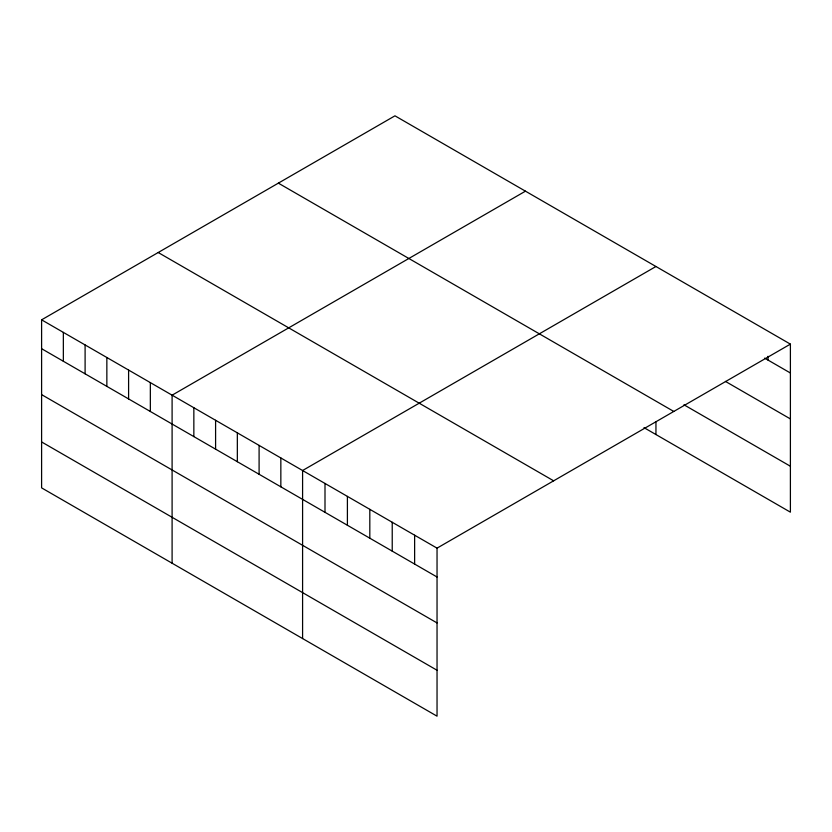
<?xml version="1.0" encoding="UTF-8"?>
<svg xmlns="http://www.w3.org/2000/svg" width="832" height="832" viewBox="0 0 832 832"><rect width="100%" height="100%" fill="white"/><g stroke="black" fill="none" stroke-linecap="round" stroke-linejoin="round"><path stroke-width="1.25" d="M41.6 319.831L437.039 548.142L437.039 716.175L41.6 487.874L41.6 319.831L394.961 115.825L790.4 344.126L790.4 512.169L643.989 427.638M525.46 191.162L172.099 395.179L172.099 563.212M655.949 266.5L302.588 470.517L302.588 638.55M437.039 548.142L790.4 344.126M764.629 358.114L790.4 372.996M725.421 381.399L790.4 418.922M683.956 404.789L790.4 466.242M278.356 183.144L673.795 411.455M158.205 252.512L553.644 480.813M41.6 348.702L437.039 577.002M41.6 394.628L437.039 622.929M41.6 441.948L437.039 670.249M767.988 356.294L767.988 360.058M655.949 421.782L655.949 434.543M414.627 535.205L414.627 564.065M392.226 522.267L392.226 551.138M369.814 509.33L369.814 538.2M347.402 496.392L347.402 525.262M325 483.454L325 512.325M280.842 457.954L280.842 486.824M259.095 445.401L259.095 474.271M237.338 432.848L237.338 461.718M215.592 420.285L215.592 449.155M193.846 407.732L193.846 436.602M150.342 382.616L150.342 411.486M128.596 370.063L128.596 398.934M106.85 357.5L106.85 386.37M85.103 344.947L85.103 373.818M63.346 332.394L63.346 361.254"/></g></svg>
